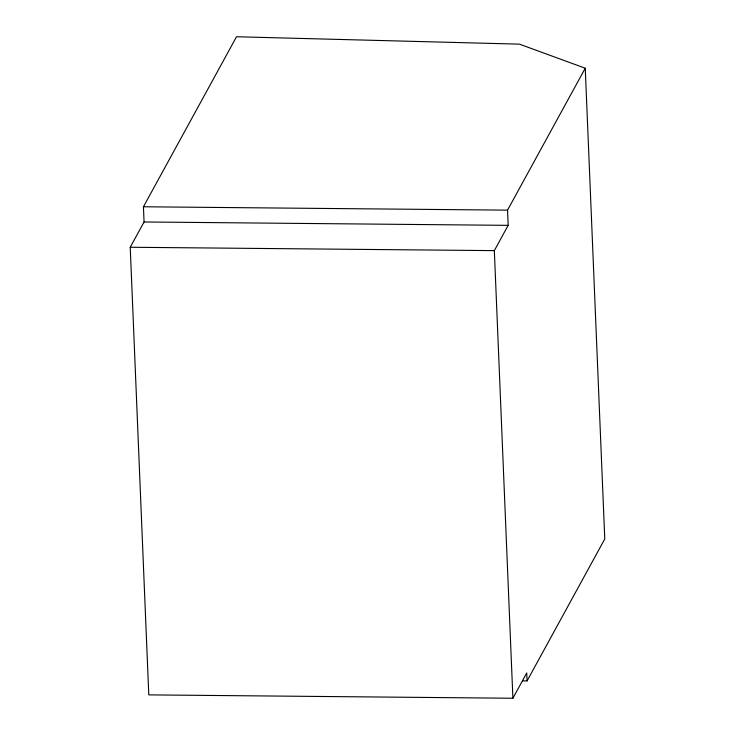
<?xml version="1.0" encoding="UTF-8"?>
<svg xmlns="http://www.w3.org/2000/svg" width="735" height="735" viewBox="0 0 735 735"><rect width="100%" height="100%" fill="white"/><g stroke="black" fill="none" stroke-linecap="round" stroke-linejoin="round"><path stroke-width="1.1" d="M527.068 680.922L526.738 672.975L512.901 698.25L148.792 694.878L130.224 247.254L144.06 221.97L143.435 206.774L236.523 36.75L519.424 44.146L585.244 68.208L604.776 538.985L527.068 680.922L522.484 680.876M512.901 698.25L494.333 250.626L508.17 225.351L507.536 210.146L585.244 68.208M143.435 206.774L507.536 210.146M144.06 221.97L508.17 225.351M130.224 247.254L494.333 250.626"/></g></svg>
